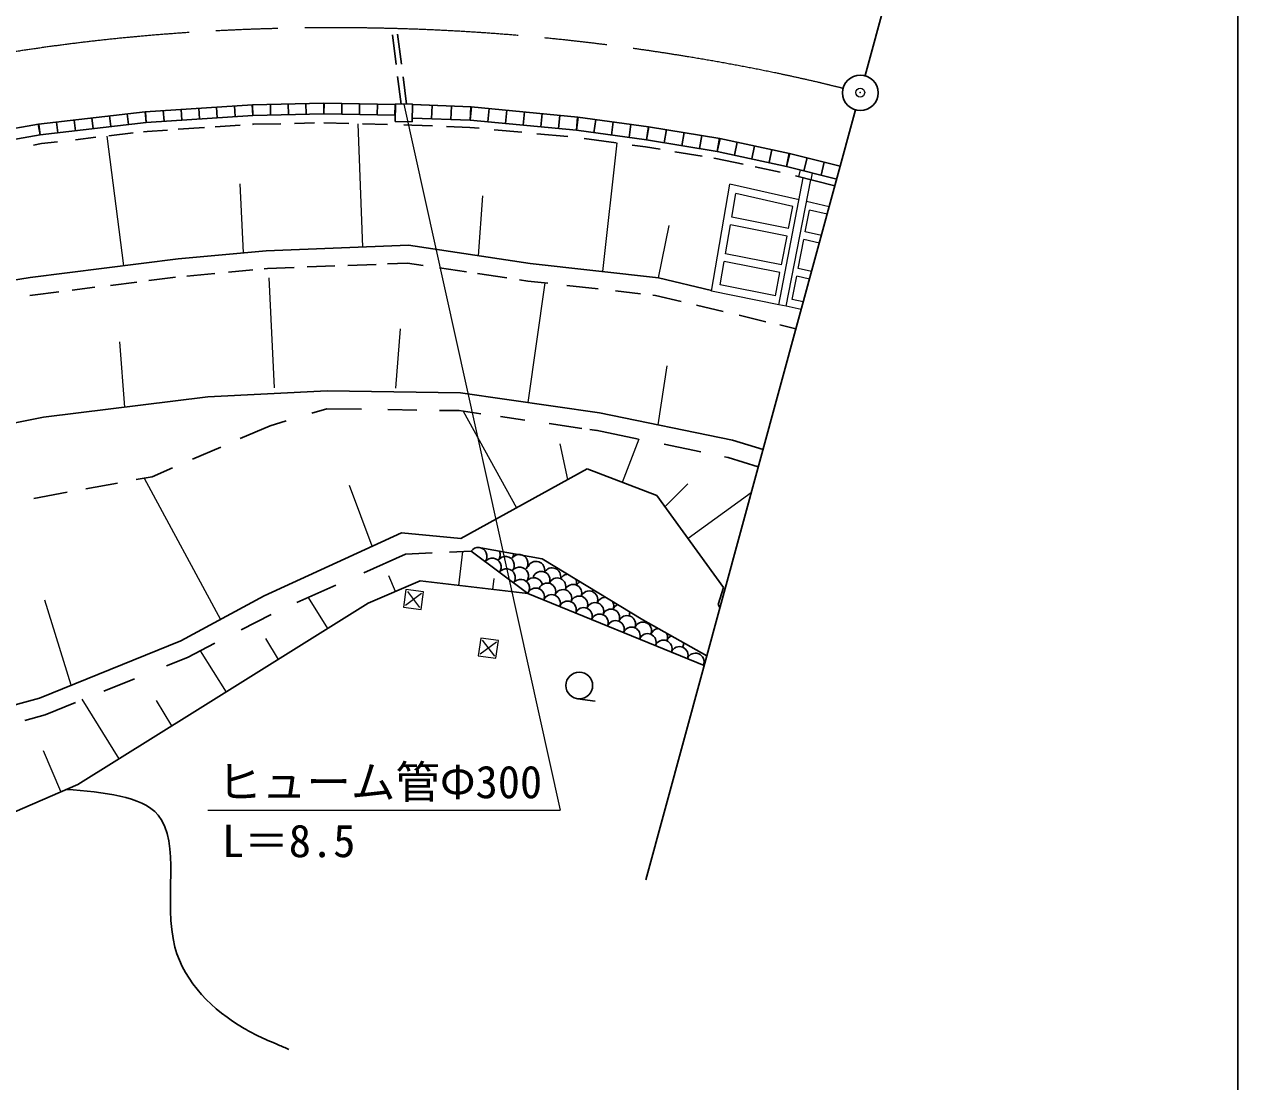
# Model space of a CAD drawing. Units: millimetres, scale not verified. Extents: x -56015503 to -55375503, y -162321055 to -161961055.
# Drawn here: x -55544642 to -55476503, y -162071786 to -162012408 of the extents above; entities that cross this region are included whole.
import ezdxf
from ezdxf.enums import TextEntityAlignment as Align

# ---------------------------------------------------------------- set-up
doc = ezdxf.new("R2010")
doc.units = ezdxf.units.MM
doc.header["$LTSCALE"] = 1000
doc.header["$PDMODE"] = 32
doc.header["$PDSIZE"] = 500
doc.linetypes.add('CHAIN', pattern=[18.5, 12, -1.5, 3.5, -1.5])
for name, color, linetype, lineweight in [('M-BGD', 7, 'Continuous', 25), ('M-BMK', 2, 'CHAIN', 13), ('M-BMK-ROW', 30, 'Continuous', 13), ('M-BMK-SRVR', 3, 'Continuous', 25), ('M-OTRS', 7, 'Continuous', 13), ('M-STR-STR3', 7, 'Continuous', 25), ('M-TTL-BAND', 7, 'Continuous', 25)]:
    doc.layers.add(name, color=color, linetype=linetype, lineweight=lineweight)
doc.styles.add('ＭＳ ゴシック', font='')
doc.styles.get('ＭＳ ゴシック').set_extended_font_data('MS Gothic')

msp = doc.modelspace()

# ---------------------------------------------------------------- linework, layer by layer
at = {"layer": 'M-BGD'}
for p, q in [((-55523972, -162013003), (-55523763, -162014664)), ((-55523675, -162012961), (-55523463, -162014642)), ((-55523678, -162015338), (-55523482, -162016889)), ((-55523374, -162015350), (-55523179, -162016894)), ((-55537848, -162017325), (-55531833, -162016926)), ((-55537848, -162017325), (-55531833, -162016926)), ((-55532843, -162016993), (-55532804, -162017592)), ((-55531845, -162016927), (-55531806, -162017526)), ((-55531833, -162016926), (-55527815, -162016834)), ((-55531833, -162016926), (-55527815, -162016834)), ((-55531820, -162016926), (-55531806, -162017526)), ((-55530821, -162016903), (-55530808, -162017503)), ((-55529823, -162016880), (-55529809, -162017480)), ((-55528825, -162016857), (-55528811, -162017457)), ((-55527827, -162016834), (-55527813, -162017434)), ((-55527815, -162016834), (-55523818, -162016905)), ((-55527815, -162016834), (-55523793, -162016906)), ((-55527802, -162016834), (-55527813, -162017434)), ((-55526806, -162016852), (-55526817, -162017452)), ((-55525810, -162016870), (-55525821, -162017470)), ((-55524814, -162016888), (-55524825, -162017487)), ((-55523818, -162016905), (-55523829, -162017505)), ((-55523809, -162017872), (-55523793, -162016884)), ((-55523793, -162016884), (-55522837, -162016900)), ((-55522837, -162016900), (-55522853, -162017888)), ((-55522837, -162016922), (-55519552, -162017048)), ((-55522826, -162016922), (-55519552, -162017048)), ((-55521742, -162016964), (-55521770, -162017714)), ((-55543835, -162018021), (-55537848, -162017325)), ((-55543835, -162018021), (-55537848, -162017325)), ((-55540840, -162017673), (-55540771, -162018269)), ((-55539847, -162017557), (-55539778, -162018153)), ((-55538855, -162017442), (-55538786, -162018038)), ((-55537862, -162017327), (-55537793, -162017923)), ((-55537833, -162017324), (-55537793, -162017923)), ((-55537793, -162017923), (-55531806, -162017526)), ((-55536835, -162017258), (-55536795, -162017856)), ((-55535837, -162017192), (-55535797, -162017790)), ((-55534839, -162017125), (-55534799, -162017724)), ((-55533841, -162017059), (-55533802, -162017658)), ((-55531806, -162017526), (-55527813, -162017434)), ((-55527813, -162017434), (-55523803, -162017506)), ((-55522850, -162017672), (-55519602, -162017797)), ((-55520658, -162017006), (-55520686, -162017755)), ((-55519573, -162017048), (-55519602, -162017797)), ((-55519532, -162017050), (-55519602, -162017797)), ((-55519552, -162017048), (-55513555, -162017616)), ((-55519552, -162017048), (-55513555, -162017616)), ((-55518538, -162017144), (-55518609, -162017891)), ((-55517544, -162017238), (-55517615, -162017985)), ((-55516551, -162017332), (-55516622, -162018079)), ((-55515557, -162017427), (-55515628, -162018173)), ((-55514564, -162017521), (-55514634, -162018267)), ((-55513570, -162017615), (-55513641, -162018361)), ((-55513540, -162017618), (-55513641, -162018361)), ((-55513555, -162017616), (-55509583, -162018158)), ((-55513555, -162017616), (-55509583, -162018158)), ((-55549784, -162019064), (-55543835, -162018021)), ((-55549784, -162019064), (-55543835, -162018021)), ((-55543852, -162018024), (-55543748, -162018615)), ((-55543817, -162018019), (-55543748, -162018615)), ((-55543748, -162018615), (-55537793, -162017923)), ((-55542825, -162017903), (-55542756, -162018499)), ((-55541832, -162017788), (-55541763, -162018384)), ((-55537748, -162018421), (-55536601, -162018345)), ((-55536001, -162018305), (-55534527, -162018207)), ((-55533915, -162018167), (-55532512, -162018074)), ((-55531825, -162018028), (-55531784, -162018025)), ((-55531784, -162018025), (-55530234, -162017990)), ((-55529459, -162017972), (-55528351, -162017946)), ((-55527812, -162017934), (-55526413, -162017973)), ((-55525651, -162017994), (-55524249, -162018033)), ((-55522853, -162017888), (-55523809, -162017872)), ((-55523325, -162018059), (-55522870, -162018072)), ((-55522870, -162018072), (-55521716, -162018116)), ((-55520931, -162018146), (-55519629, -162018196)), ((-55519629, -162018196), (-55519097, -162018247)), ((-55519602, -162017797), (-55513641, -162018361)), ((-55518262, -162018326), (-55516695, -162018474)), ((-55513641, -162018361), (-55509695, -162018899)), ((-55512553, -162017753), (-55512654, -162018496)), ((-55511567, -162017887), (-55511668, -162018630)), ((-55510580, -162018022), (-55510681, -162018765)), ((-55509593, -162018156), (-55509695, -162018899)), ((-55509573, -162018159), (-55509695, -162018899)), ((-55509583, -162018158), (-55505592, -162018815)), ((-55509583, -162018158), (-55505592, -162018815)), ((-55508582, -162018323), (-55508704, -162019063)), ((-55549667, -162019652), (-55543748, -162018615)), ((-55543676, -162019110), (-55542782, -162019006)), ((-55541774, -162018889), (-55540617, -162018754)), ((-55539894, -162018670), (-55538535, -162018512)), ((-55537949, -162018444), (-55537748, -162018421)), ((-55515859, -162018553), (-55514114, -162018718)), ((-55513204, -162018825), (-55511408, -162019069)), ((-55509695, -162018899), (-55505731, -162019552)), ((-55507591, -162018486), (-55507713, -162019226)), ((-55506600, -162018649), (-55506722, -162019389)), ((-55505609, -162018812), (-55505731, -162019552)), ((-55505574, -162018819), (-55505731, -162019552)), ((-55505592, -162018815), (-55501671, -162019655)), ((-55505592, -162018815), (-55501671, -162019655)), ((-55504602, -162019027), (-55504759, -162019761)), ((-55544115, -162019187), (-55543676, -162019110)), ((-55510503, -162019193), (-55509754, -162019295)), ((-55509754, -162019295), (-55508931, -162019430)), ((-55508104, -162019567), (-55506580, -162019818)), ((-55505731, -162019552), (-55501842, -162020386)), ((-55503629, -162019236), (-55503786, -162019969)), ((-55502657, -162019444), (-55502814, -162020177)), ((-55501685, -162019652), (-55501842, -162020386)), ((-55501657, -162019659), (-55501842, -162020386)), ((-55501671, -162019655), (-55498821, -162020380)), ((-55505914, -162019927), (-55505806, -162019945)), ((-55505806, -162019945), (-55504281, -162020272)), ((-55501842, -162020386), (-55499018, -162021103)), ((-55500687, -162019905), (-55500872, -162020632)), ((-55499717, -162020152), (-55499902, -162020879)), ((-55503595, -162020419), (-55502187, -162020721)), ((-55501336, -162020927), (-55499124, -162021489)), ((-55535995, -162025584), (-55531051, -162025124)), ((-55531051, -162025124), (-55523070, -162024818)), ((-55523070, -162024818), (-55516230, -162025837)), ((-55544312, -162026626), (-55535995, -162025584)), ((-55524238, -162025864), (-55523125, -162025821)), ((-55523125, -162025821), (-55522247, -162025952)), ((-55516230, -162025837), (-55509020, -162026644)), ((-55535521, -162026544), (-55533946, -162026398)), ((-55533180, -162026326), (-55531812, -162026199)), ((-55531171, -162026140), (-55530986, -162026123)), ((-55530986, -162026123), (-55529478, -162026065)), ((-55528755, -162026037), (-55527202, -162025977)), ((-55526466, -162025949), (-55524883, -162025888)), ((-55521328, -162026089), (-55519817, -162026314)), ((-55519194, -162026406), (-55517549, -162026651)), ((-55548326, -162027267), (-55544312, -162026626)), ((-55541943, -162027337), (-55540674, -162027178)), ((-55539804, -162027069), (-55538324, -162026883)), ((-55537645, -162026798), (-55536146, -162026610)), ((-55516824, -162026759), (-55516360, -162026828)), ((-55516360, -162026828), (-55515249, -162026953)), ((-55514173, -162027073), (-55512420, -162027270)), ((-55509020, -162026644), (-55506050, -162027353)), ((-55544326, -162027641), (-55544171, -162027616)), ((-55544171, -162027616), (-55542707, -162027433)), ((-55511435, -162027380), (-55510040, -162027536)), ((-55509339, -162027615), (-55509192, -162027631)), ((-55509192, -162027631), (-55507746, -162027976)), ((-55506891, -162028180), (-55505404, -162028535)), ((-55504498, -162028751), (-55503004, -162029108)), ((-55502224, -162029294), (-55501311, -162029511)), ((-55543561, -162034466), (-55534341, -162033336)), ((-55534341, -162033336), (-55527636, -162032999)), ((-55527636, -162032999), (-55520139, -162033103)), ((-55520139, -162033103), (-55512348, -162034229)), ((-55527650, -162033999), (-55528489, -162034249)), ((-55527650, -162033999), (-55525707, -162034026)), ((-55551776, -162036126), (-55543561, -162034466)), ((-55529943, -162034683), (-55530834, -162034949)), ((-55524220, -162034047), (-55522600, -162034069)), ((-55521324, -162034087), (-55520217, -162034102)), ((-55520217, -162034102), (-55519011, -162034277)), ((-55517896, -162034438), (-55516528, -162034635)), ((-55512348, -162034229), (-55504873, -162035761)), ((-55530834, -162034949), (-55532515, -162035675)), ((-55515159, -162034833), (-55513333, -162035097)), ((-55512877, -162035163), (-55512491, -162035218)), ((-55512549, -162035208), (-55510154, -162035699)), ((-55508711, -162035995), (-55506642, -162036419)), ((-55504873, -162035761), (-55503160, -162036291)), ((-55533604, -162036146), (-55535199, -162036835)), ((-55505328, -162036689), (-55505122, -162036731)), ((-55505122, -162036731), (-55503423, -162037256)), ((-55536317, -162037319), (-55537460, -162037812)), ((-55520134, -162041283), (-55513033, -162037377)), ((-55513033, -162037377), (-55509120, -162038877)), ((-55537460, -162037812), (-55538352, -162037976)), ((-55542225, -162038687), (-55544101, -162039031)), ((-55539407, -162038170), (-55541191, -162038497)), ((-55509120, -162038877), (-55505375, -162044038)), ((-55531166, -162044507), (-55523465, -162040964)), ((-55523465, -162040964), (-55520134, -162041283)), ((-55525579, -162043205), (-55523236, -162042166)), ((-55523236, -162042166), (-55521741, -162042095)), ((-55520757, -162042048), (-55519553, -162041990)), ((-55516369, -162044369), (-55519553, -162041990)), ((-55519002, -162041815), (-55515552, -162042427)), ((-55515552, -162042427), (-55509908, -162045859)), ((-55529337, -162044870), (-55527143, -162043898)), ((-55525330, -162044922), (-55522413, -162043662)), ((-55522413, -162043662), (-55516369, -162044369)), ((-55505673, -162044993), (-55505375, -162044038)), ((-55535848, -162047032), (-55531166, -162044507)), ((-55535057, -162050994), (-55525330, -162044922)), ((-55506463, -162048406), (-55516369, -162044369)), ((-55532461, -162046406), (-55530783, -162045541)), ((-55505575, -162045149), (-55505673, -162044993)), ((-55509908, -162045859), (-55506318, -162047871)), ((-55535848, -162047032), (-55543787, -162050240)), ((-55535473, -162047959), (-55533937, -162047167)), ((-55535473, -162047959), (-55536647, -162048434)), ((-55538453, -162049163), (-55540168, -162049856)), ((-55543787, -162050240), (-55556470, -162053708)), ((-55513582, -162050281), (-55512592, -162050421)), ((-55541758, -162050498), (-55543467, -162051189)), ((-55535057, -162050994), (-55541637, -162055087)), ((-55543467, -162051189), (-55544618, -162051504)), ((-55541637, -162055087), (-55557144, -162061789))]:
    msp.add_line(p, q, dxfattribs=at)
at = {"layer": 'M-BGD', "lineweight": 13}
for p, q in [((-55525919, -162018007), (-55525643, -162024917)), ((-55539997, -162018684), (-55539072, -162025969)), ((-55511377, -162019072), (-55512180, -162026290)), ((-55502277, -162028154), (-55500900, -162021038)), ((-55501074, -162020581), (-55501164, -162020971)), ((-55500447, -162021153), (-55500375, -162020758)), ((-55532339, -162025244), (-55532526, -162021360)), ((-55506058, -162027398), (-55505027, -162021382)), ((-55501138, -162022266), (-55505027, -162021382)), ((-55501854, -162028230), (-55500483, -162021144)), ((-55519132, -162025404), (-55518899, -162022048)), ((-55504905, -162023240), (-55504677, -162021906)), ((-55501486, -162022631), (-55504677, -162021906)), ((-55499441, -162022651), (-55500719, -162022361)), ((-55501726, -162023875), (-55501486, -162022631)), ((-55500786, -162024067), (-55500549, -162022843)), ((-55499554, -162023069), (-55500549, -162022843)), ((-55509020, -162026644), (-55508422, -162023699)), ((-55505257, -162025291), (-55504980, -162023679)), ((-55501811, -162024312), (-55504980, -162023679)), ((-55501726, -162023875), (-55504905, -162023240)), ((-55502122, -162025917), (-55501811, -162024312)), ((-55499881, -162024267), (-55500786, -162024067)), ((-55501184, -162026124), (-55500869, -162024497)), ((-55499996, -162024690), (-55500869, -162024497)), ((-55505557, -162027044), (-55505332, -162025730)), ((-55502206, -162026355), (-55505332, -162025730)), ((-55502122, -162025917), (-55505257, -162025291)), ((-55502459, -162027663), (-55502206, -162026355)), ((-55500433, -162026290), (-55501184, -162026124)), ((-55530916, -162026638), (-55530604, -162032816)), ((-55515403, -162026935), (-55516371, -162033647)), ((-55502459, -162027663), (-55505557, -162027044)), ((-55501519, -162027856), (-55501267, -162026554)), ((-55500548, -162026713), (-55501267, -162026554)), ((-55502277, -162028154), (-55506058, -162027398)), ((-55500897, -162027994), (-55501519, -162027856)), ((-55501854, -162028230), (-55502277, -162028154)), ((-55501013, -162028416), (-55501854, -162028230)), ((-55523777, -162032833), (-55523509, -162029517)), ((-55538999, -162033907), (-55539281, -162030234)), ((-55509047, -162034905), (-55508542, -162031578)), ((-55519997, -162034135), (-55516993, -162039556)), ((-55514124, -162037977), (-55514547, -162035969)), ((-55510141, -162035705), (-55511065, -162038131)), ((-55537911, -162037895), (-55533629, -162045835)), ((-55525106, -162041719), (-55526376, -162038300)), ((-55508668, -162039500), (-55507377, -162038210)), ((-55503824, -162038726), (-55507368, -162041291)), ((-55520038, -162042013), (-55520256, -162043914)), ((-55523803, -162044262), (-55524171, -162043380)), ((-55518328, -162044140), (-55518251, -162043521)), ((-55542004, -162049519), (-55543493, -162044752)), ((-55528706, -162044590), (-55527606, -162046342)), ((-55530373, -162048070), (-55531078, -162046903)), ((-55534769, -162047596), (-55533312, -162049904)), ((-55541408, -162050304), (-55539328, -162053651)), ((-55536360, -162051804), (-55537209, -162050380)), ((-55542587, -162055498), (-55543556, -162053211))]:
    msp.add_line(p, q, dxfattribs=at)
at = {"layer": 'M-BGD'}
msp.add_circle((-55513477, -162049538), 750, dxfattribs=at)
for centre, radius, start, end in [((-55519155, -162042288), 497, 323.24072, 143.24072), ((-55518417, -162042195), 497, 323.24072, 23.08552), ((-55517648, -162042086), 497, 323.24072, 353.45305), ((-55516852, -162042681), 497, 323.24072, 143.24072), ((-55518359, -162042882), 497, 323.24072, 143.24072), ((-55517621, -162042789), 497, 323.24072, 143.24072), ((-55516825, -162043384), 497, 323.24072, 143.24072), ((-55515901, -162043049), 484, 346.24254, 157.82715), ((-55517563, -162043477), 497, 323.24072, 143.24072), ((-55516029, -162043978), 497, 13.54343, 143.24072), ((-55515613, -162043613), 484, 337.82715, 157.82715), ((-55515004, -162043415), 484, 346.24254, 149.42363), ((-55514716, -162043978), 484, 337.82715, 157.82715), ((-55514108, -162043780), 484, 98.34754, 149.42363), ((-55516767, -162044071), 497, 323.24072, 143.24072), ((-55515920, -162044551), 484, 337.82715, 157.82715), ((-55515280, -162044267), 484, 337.82715, 157.82715), ((-55514384, -162044632), 484, 337.82715, 157.82715), ((-55513820, -162044344), 484, 337.82715, 157.82715), ((-55514108, -162043780), 484, 346.24254, 24.28226), ((-55513211, -162044146), 484, 118.24872, 149.42363), ((-55512923, -162044709), 484, 337.82715, 157.82715), ((-55513211, -162044146), 484, 346.24254, 3.59345), ((-55515024, -162044917), 484, 337.82715, 157.82715), ((-55514127, -162045282), 484, 337.82715, 157.82715), ((-55513487, -162044997), 484, 337.82715, 157.82715), ((-55512590, -162045363), 484, 337.82715, 157.82715), ((-55512027, -162045075), 484, 93.00669, 157.82715), ((-55512027, -162045075), 484, 337.82715, 26.4308), ((-55513231, -162045648), 484, 337.82715, 157.82715), ((-55512334, -162046013), 484, 337.82715, 157.82715), ((-55511694, -162045728), 484, 337.82715, 157.82715), ((-55511130, -162045440), 484, 113.71564, 157.82715), ((-55510797, -162046093), 484, 337.82715, 157.82715), ((-55511130, -162045440), 484, 337.82715, 1.21397), ((-55511438, -162046378), 484, 337.82715, 157.82715), ((-55510541, -162046744), 484, 337.82715, 157.82715), ((-55509901, -162046459), 484, 337.82715, 157.82715), ((-55509644, -162047109), 484, 337.82715, 157.82715), ((-55509004, -162046824), 484, 99.41152, 157.82715), ((-55509004, -162046824), 484, 337.82715, 21.98428), ((-55508108, -162047190), 484, 115.70694, 157.82715), ((-55508748, -162047474), 484, 337.82715, 157.82715), ((-55507851, -162047840), 484, 337.82715, 157.82715), ((-55508108, -162047190), 484, 337.82715, 6.02503), ((-55506955, -162048205), 484, 337.82715, 157.82715)]:
    msp.add_arc(centre, radius, start, end, dxfattribs=at)
msp.add_open_spline([(-55542295, -162055372), (-55540178, -162055541), (-55538061, -162055711), (-55537131, -162056811), (-55535834, -162058347), (-55536847, -162061695), (-55536179, -162064230), (-55535644, -162066258), (-55534033, -162067765), (-55532301, -162068789), (-55531994, -162068970), (-55531683, -162069136), (-55531363, -162069286), (-55531040, -162069436), (-55530708, -162069570), (-55530379, -162069711), (-55530183, -162069795), (-55529988, -162069883), (-55529793, -162069970)], degree=3, knots=[0, 0, 0, 0, 1, 1, 1, 2, 2, 2, 3, 3, 3, 4, 4, 4, 5, 5, 5, 6, 6, 6, 6], dxfattribs=at)
at = {"layer": 'M-BMK'}
msp.add_open_spline([(-55498665, -162016006), (-55498811, -162015971), (-55498958, -162015937), (-55499104, -162015901), (-55499272, -162015861), (-55499439, -162015819), (-55499606, -162015778), (-55499774, -162015737), (-55499941, -162015696), (-55500109, -162015657), (-55500359, -162015598), (-55500609, -162015542), (-55500860, -162015486), (-55501110, -162015429), (-55501361, -162015374), (-55501612, -162015320), (-55501863, -162015265), (-55502114, -162015212), (-55502365, -162015160), (-55504035, -162014813), (-55505713, -162014505), (-55507396, -162014229), (-55509722, -162013847), (-55512058, -162013527), (-55514401, -162013278), (-55517519, -162012945), (-55520651, -162012737), (-55523785, -162012651), (-55526350, -162012580), (-55528918, -162012590), (-55531483, -162012677), (-55534387, -162012776), (-55537289, -162012973), (-55540178, -162013288), (-55543073, -162013604), (-55545957, -162014038), (-55548819, -162014577), (-55551447, -162015072), (-55554056, -162015657), (-55556650, -162016306), (-55558965, -162016886), (-55561267, -162017518), (-55563546, -162018225), (-55566071, -162019009), (-55568567, -162019885), (-55571047, -162020804), (-55573393, -162021673), (-55575725, -162022581), (-55578026, -162023560), (-55580281, -162024519), (-55582506, -162025547), (-55584725, -162026587), (-55586234, -162027294), (-55587739, -162028006), (-55589237, -162028736), (-55589486, -162028858), (-55589735, -162028980), (-55589984, -162029103), (-55590233, -162029225), (-55590482, -162029349), (-55590731, -162029473), (-55590979, -162029596), (-55591227, -162029721), (-55591475, -162029846), (-55591676, -162029948), (-55591877, -162030050), (-55592077, -162030153), (-55592277, -162030256), (-55592476, -162030361), (-55592677, -162030462), (-55592862, -162030555), (-55593049, -162030646), (-55593235, -162030737)], degree=3, knots=[0, 0, 0, 0, 1, 1, 1, 2, 2, 2, 3, 3, 3, 4, 4, 4, 5, 5, 5, 6, 6, 6, 7, 7, 7, 8, 8, 8, 9, 9, 9, 10, 10, 10, 11, 11, 11, 12, 12, 12, 13, 13, 13, 14, 14, 14, 15, 15, 15, 16, 16, 16, 17, 17, 17, 18, 18, 18, 19, 19, 19, 20, 20, 20, 21, 21, 21, 22, 22, 22, 23, 23, 23, 24, 24, 24, 24], dxfattribs=at)
at = {"layer": 'M-BMK-ROW'}
for p, q in [((-55523207, -162044141), (-55523347, -162045131)), ((-55522217, -162044281), (-55523207, -162044141)), ((-55523122, -162044254), (-55522442, -162045158)), ((-55522330, -162044366), (-55523234, -162045046)), ((-55522357, -162045272), (-55522217, -162044281)), ((-55523347, -162045131), (-55522357, -162045272)), ((-55519009, -162046877), (-55519149, -162047867)), ((-55518019, -162047017), (-55519009, -162046877)), ((-55518132, -162047102), (-55519036, -162047782)), ((-55518924, -162046990), (-55518244, -162047895)), ((-55518159, -162048008), (-55518019, -162047017)), ((-55519149, -162047867), (-55518159, -162048008))]:
    msp.add_line(p, q, dxfattribs=at)
at = {"layer": 'M-BMK-SRVR'}
for p, q in [((-55497429, -162015275), (-55490770, -161990855)), ((-55509748, -162060450), (-55497960, -162017221))]:
    msp.add_line(p, q, dxfattribs=at)
msp.add_circle((-55497697, -162016258), 1000, dxfattribs=at)
at = {"layer": 'M-OTRS', "color": 6}
msp.add_point((-55497701, -162016243), dxfattribs=at)
at = {"layer": 'M-STR-STR3', "lineweight": 13}
for p in [(-55523333, -162016892), (-55534326, -162056540)]:
    msp.add_line(p, (-55514541, -162056540), dxfattribs=at)
at = {"layer": 'M-TTL-BAND'}
msp.add_line((-55476503, -162321055), (-55476503, -161971055), dxfattribs=at)

# ---------------------------------------------------------------- texts
at = {"layer": 'M-STR-STR3', "style": 'ＭＳ ゴシック'}
for s, p in [('ヒューム管Φ300', (-55533804, -162054951)), ('L＝8.5', (-55533537, -162058260))]:
    msp.add_text(s, height=1833, dxfattribs=at).set_placement(p, align=Align.MIDDLE_LEFT)

doc.saveas('drawing.dxf')
